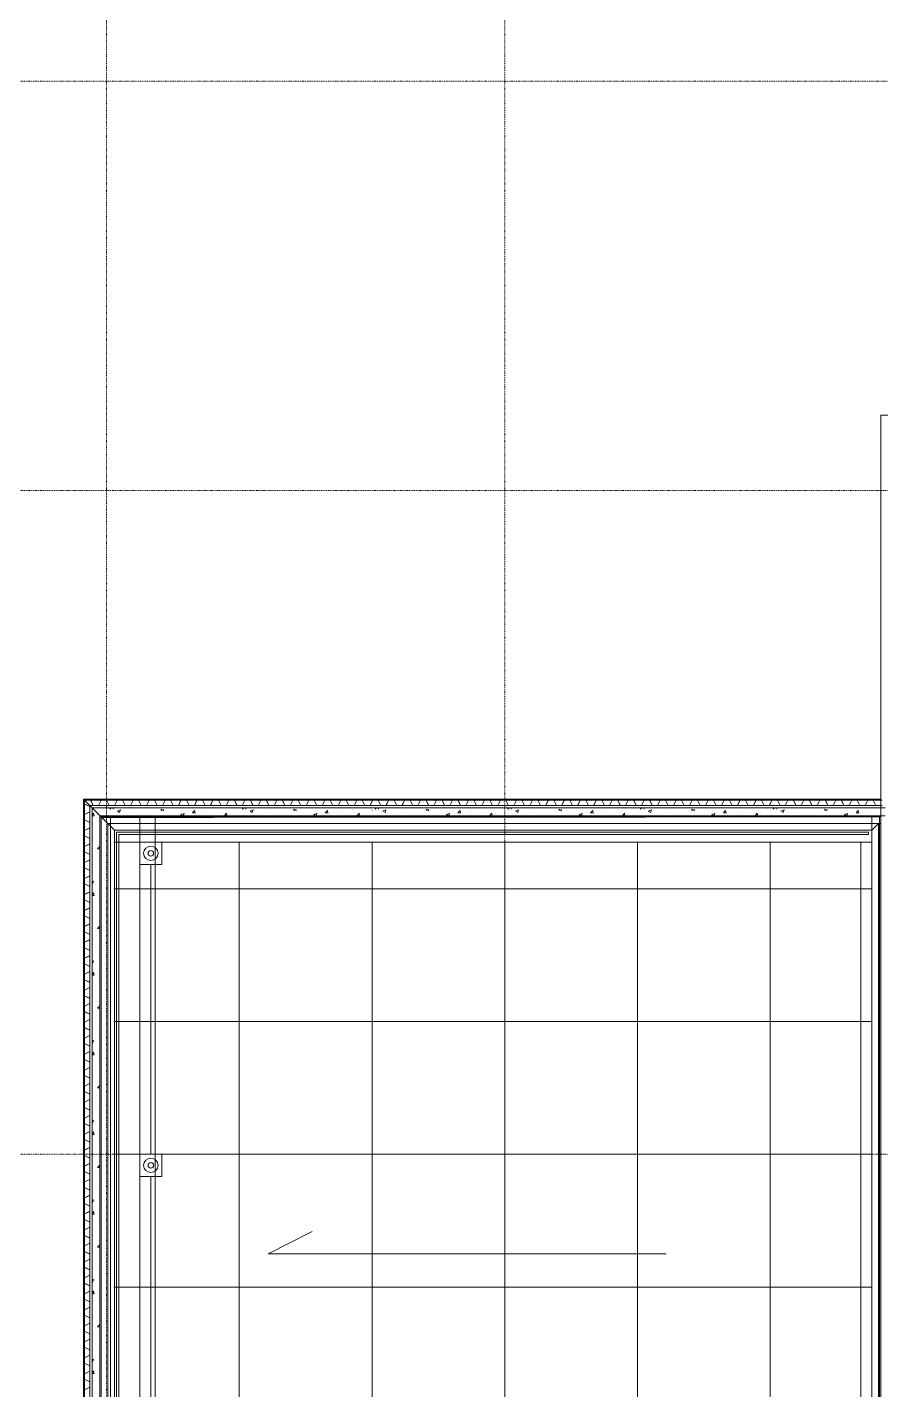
# Model space of a CAD drawing. Extents: x -32000 to 401936, y -48083 to 131250.
# Drawn here: x -1794 to 17500, y 69680 to 100465 of the extents above; entities that cross this region are included whole.
import ezdxf

# ---------------------------------------------------------------- set-up
doc = ezdxf.new("R2010")
doc.units = 0
doc.header["$LTSCALE"] = 10
for name, pattern in [('H12PL4$0$JJP_三點線', [0.9, 0.3, -0.15, 0, -0.15, 0, -0.15, 0, -0.15]), ('XFM7P40ICA$0$H12PL4$0$CENTERK1', [0.0983, 0.0833, -0.005, 0.005, -0.005]), ('XFM7P40ICA$0$H12PL4$0$JJP_三點線', [0.9, 0.3, -0.15, 0, -0.15, 0, -0.15, 0, -0.15]), ('XFM7P40ICA$0$H12PL4$0$JJP_虛線(退縮線、投影線、地下室範圍、非屬本工程、圖面分區)', [0.45, 0.3, -0.15])]:
    doc.linetypes.add(name, pattern=pattern)
for name, color, linetype in [('H12PL4$0$A-WALL-EX', 252, 'Continuous'), ('H12PL4$0$S-GRID', 252, 'Continuous'), ('H12PL4$0$S-SLAB-SHOW', 252, 'Continuous'), ('XFM7P40ICA$0$H12PL4$0$A-WALL-EX', 252, 'Continuous'), ('XFM7P40ICA$0$H12PL4$0$Hattch', 252, 'Continuous'), ('XFM7P40ICA$0$H12PL4$0$L40_19_DRAN', 252, 'Continuous'), ('XFM7P40ICA$0$H12PL4$0$L40_19_HYOKI', 252, 'Continuous'), ('XFM7P40ICA$0$H12PL4$0$L40_19_MEJI', 252, 'Continuous'), ('XFM7P40ICA$0$H12PL4$0$L40_19_SIAGE1', 252, 'Continuous'), ('XFM7P40ICA$0$H12PL4$0$L40_19_SUGATA2', 252, 'Continuous'), ('XFM7P40ICA$0$H12PL4$0$L40_19_SUGATA3', 252, 'Continuous'), ('XFM7P40ICA$0$H12PL4$0$S-GRID', 252, 'Continuous')]:
    doc.layers.add(name, color=color, linetype=linetype)

# ---------------------------------------------------------------- blocks, each defined once
blk = doc.blocks.new('XFM7P40ICA$0$H12PL4')
at = {"layer": 'XFM7P40ICA$0$H12PL4$0$A-WALL-EX', "lineweight": 0}
for p, q in [((17500, 82830), (17535, 82830)), ((90, -2300), (90, 82649.8)), ((750, -2300), (750, 82649.8)), ((1100, -2300), (1100, 82649.8)), ((17300, -2300), (17300, 82649.8)), ((17500, 82650), (17535, 82650))]:
    blk.add_line(p, q, dxfattribs=at)
at = {"layer": 'XFM7P40ICA$0$H12PL4$0$A-WALL-EX', "lineweight": 0, "flags": 128}
for points in [[(17500, 91700), (17535, 91700)], [(17500, 91700), (17500, 83000)], [(-500, 83000), (-380, 83000)], [(-500, 83000), (-500, -2650)], [(17500, 83000), (-380, 83000)], [(-380, 82880), (17500, 82880)], [(-380, -2530), (-380, 82880)], [(-330, 82830), (-150, 82830)], [(-330, 82830), (-330, -2480)], [(17600, 82830), (-150, 82830)], [(17500, 83000), (17500, 82830)], [(17500, 83000), (17500, 82880)], [(-150, 82650), (17600, 82650)], [(-150, -2300), (-150, 82650)], [(-150, 82649.8), (-150, -2300)], [(90, 82649.8), (-150, 82649.8)], [(750, 82649.8), (90, 82649.8)], [(1100, 82649.8), (750, 82649.8)], [(17300, 82649.8), (1100, 82649.8)], [(17470, 82649.8), (17300, 82649.8)], [(17470, -2300), (17470, 82649.8)], [(17500, 82650), (17500, -2300)]]:
    blk.add_lwpolyline(points, dxfattribs=at)
at = {"layer": 'XFM7P40ICA$0$H12PL4$0$A-WALL-EX', "linetype": 'XFM7P40ICA$0$H12PL4$0$JJP_虛線(退縮線、投影線、地下室範圍、非屬本工程、圖面分區)', "lineweight": 0, "flags": 128}
for points in [[(-525, 83011), (-125, 83011.4)], [(-525, 83011), (-525, -2675)], [(17500, 83025), (-125, 83011.4)], [(17500, 83025), (17500, 82625)], [(-125, 82611.4), (17500, 82625)], [(-125, -2275), (-125, 82611.4)]]:
    blk.add_lwpolyline(points, dxfattribs=at)
at = {"layer": 'XFM7P40ICA$0$H12PL4$0$Hattch', "lineweight": 0}
for p, q in [((-429.9, 82880), (-500, 82915.1)), ((-498.3, 83000), (-498.3, 82998.3)), ((-498.3, 82998.3), (-498.3, 82916.1)), ((-426.1, 82880), (-498.3, 82916.1)), ((-381.7, 82855.9), (-429.9, 82880)), ((-380, 82856.9), (-426.1, 82880)), ((-381.7, 82855.9), (-381.7, 82738)), ((-362.1, 82998.3), (-380, 82998.3)), ((-301.9, 82880), (-361, 82998.3)), ((-300.8, 82881.7), (-360, 83000)), ((-181.9, 82880), (-301.9, 82880)), ((-182.9, 82881.7), (-300.8, 82881.7)), ((-182.9, 82881.7), (-123.8, 83000)), ((-181.9, 82880), (-122.7, 82998.3)), ((-123.8, 83000), (0, 83000)), ((-1, 82998.3), (-122.7, 82998.3)), ((59.2, 82880), (0, 82998.3)), ((60.2, 82881.7), (1, 83000)), ((179.2, 82880), (59.2, 82880)), ((178.1, 82881.7), (60.2, 82881.7)), ((70.9, 82800), (99.7, 82830)), ((149, 82800), (145.5, 82830)), ((178.1, 82881.7), (237.3, 83000)), ((179.2, 82880), (238.3, 82998.3)), ((237.3, 83000), (361, 83000)), ((360, 82998.3), (238.3, 82998.3)), ((420.2, 82880), (361, 82998.3)), ((421.2, 82881.7), (362.1, 83000)), ((540.2, 82880), (420.2, 82880)), ((539.2, 82881.7), (421.2, 82881.7)), ((539.2, 82881.7), (598.3, 83000)), ((540.2, 82880), (599.4, 82998.3)), ((598.3, 83000), (722.1, 83000)), ((721, 82998.3), (599.4, 82998.3)), ((781.2, 82880), (722.1, 82998.3)), ((782.3, 82881.7), (723.1, 83000)), ((901.2, 82880), (781.2, 82880)), ((900.2, 82881.7), (782.3, 82881.7)), ((900.2, 82881.7), (959.4, 83000)), ((901.2, 82880), (960.4, 82998.3)), ((959.4, 83000), (1083.1, 83000)), ((1082.1, 82998.3), (960.4, 82998.3)), ((1077.4, 82818.7), (1077.5, 82818.7)), ((1142.3, 82880), (1083.1, 82998.3)), ((1143.3, 82881.7), (1084.2, 83000)), ((1262.3, 82880), (1142.3, 82880)), ((1261.2, 82881.7), (1143.3, 82881.7)), ((1261.2, 82881.7), (1320.4, 83000)), ((1262.3, 82880), (1321.4, 82998.3)), ((1320.4, 83000), (1444.2, 83000)), ((1443.1, 82998.3), (1321.4, 82998.3)), ((1503.3, 82880), (1444.2, 82998.3)), ((1504.4, 82881.7), (1445.2, 83000)), ((1623.3, 82880), (1503.3, 82880)), ((1622.3, 82881.7), (1504.4, 82881.7)), ((1622.3, 82881.7), (1681.4, 83000)), ((1623.3, 82880), (1682.5, 82998.3)), ((1636.7, 82824.2), (1636.8, 82824.2)), ((1681.4, 83000), (1805.2, 83000)), ((1804.2, 82998.3), (1682.5, 82998.3)), ((1864.4, 82880), (1805.2, 82998.3)), ((1865.4, 82881.7), (1806.2, 83000)), ((1984.4, 82880), (1864.4, 82880)), ((1983.3, 82881.7), (1865.4, 82881.7)), ((1983.3, 82881.7), (2042.5, 83000)), ((1984.4, 82880), (2043.5, 82998.3)), ((2042.5, 83000), (2166.2, 83000)), ((2165.2, 82998.3), (2043.5, 82998.3)), ((2225.4, 82880), (2166.2, 82998.3)), ((2226.4, 82881.7), (2167.3, 83000)), ((2345.4, 82880), (2225.4, 82880)), ((2344.4, 82881.7), (2226.4, 82881.7)), ((2344.4, 82881.7), (2403.5, 83000)), ((2345.4, 82880), (2404.5, 82998.3)), ((2403.5, 83000), (2527.3, 83000)), ((2526.2, 82998.3), (2404.5, 82998.3)), ((2405.7, 82825.7), (2405.7, 82825.7)), ((2586.4, 82880), (2527.3, 82998.3)), ((2587.5, 82881.7), (2528.3, 83000)), ((2706.4, 82880), (2586.4, 82880)), ((2705.4, 82881.7), (2587.5, 82881.7)), ((2705.4, 82881.7), (2764.5, 83000)), ((2706.4, 82880), (2765.6, 82998.3)), ((2764.5, 83000), (2888.3, 83000)), ((2887.3, 82998.3), (2765.6, 82998.3)), ((2947.5, 82880), (2888.3, 82998.3)), ((2948.5, 82881.7), (2889.3, 83000)), ((3067.5, 82880), (2947.5, 82880)), ((3066.4, 82881.7), (2948.5, 82881.7)), ((3066.4, 82881.7), (3125.6, 83000)), ((3067.5, 82880), (3126.6, 82998.3)), ((3070.9, 82800), (3099.7, 82830)), ((3125.6, 83000), (3249.3, 83000)), ((3248.3, 82998.3), (3126.6, 82998.3)), ((3149, 82800), (3145.5, 82830)), ((3308.5, 82880), (3249.3, 82998.3)), ((3309.5, 82881.7), (3250.4, 83000)), ((3428.5, 82880), (3308.5, 82880)), ((3427.5, 82881.7), (3309.5, 82881.7)), ((3427.5, 82881.7), (3486.6, 83000)), ((3428.5, 82880), (3487.7, 82998.3)), ((3486.6, 83000), (3610.4, 83000)), ((3609.3, 82998.3), (3487.7, 82998.3)), ((3669.5, 82880), (3610.4, 82998.3)), ((3670.6, 82881.7), (3611.4, 83000)), ((3789.5, 82880), (3669.5, 82880)), ((3788.5, 82881.7), (3670.6, 82881.7)), ((3788.5, 82881.7), (3847.7, 83000)), ((3789.5, 82880), (3848.7, 82998.3)), ((3847.7, 83000), (3971.4, 83000)), ((3970.4, 82998.3), (3848.7, 82998.3)), ((4030.6, 82880), (3971.4, 82998.3)), ((4031.6, 82881.7), (3972.5, 83000)), ((4150.6, 82880), (4030.6, 82880)), ((4149.5, 82881.7), (4031.6, 82881.7)), ((4077.4, 82818.7), (4077.5, 82818.7)), ((4149.5, 82881.7), (4208.7, 83000)), ((4150.6, 82880), (4209.7, 82998.3)), ((4208.7, 83000), (4332.5, 83000)), ((4331.4, 82998.3), (4209.7, 82998.3)), ((4391.6, 82880), (4332.5, 82998.3)), ((4392.7, 82881.7), (4333.5, 83000)), ((4511.6, 82880), (4391.6, 82880)), ((4510.6, 82881.7), (4392.7, 82881.7)), ((4510.6, 82881.7), (4569.7, 83000)), ((4511.6, 82880), (4570.8, 82998.3)), ((4569.7, 83000), (4693.5, 83000)), ((4692.5, 82998.3), (4570.8, 82998.3)), ((4636.7, 82824.2), (4636.8, 82824.2)), ((4752.7, 82880), (4693.5, 82998.3)), ((4753.7, 82881.7), (4694.5, 83000)), ((4872.7, 82880), (4752.7, 82880)), ((4871.6, 82881.7), (4753.7, 82881.7)), ((4871.6, 82881.7), (4930.8, 83000)), ((4872.7, 82880), (4931.8, 82998.3)), ((4930.8, 83000), (5054.5, 83000)), ((5053.5, 82998.3), (4931.8, 82998.3)), ((5113.7, 82880), (5054.5, 82998.3)), ((5114.7, 82881.7), (5055.6, 83000)), ((5233.7, 82880), (5113.7, 82880)), ((5232.7, 82881.7), (5114.7, 82881.7)), ((5232.7, 82881.7), (5291.8, 83000)), ((5233.7, 82880), (5292.9, 82998.3)), ((5291.8, 83000), (5415.6, 83000)), ((5414.5, 82998.3), (5292.9, 82998.3)), ((5405.7, 82825.7), (5405.7, 82825.7)), ((5474.7, 82880), (5415.6, 82998.3)), ((5475.8, 82881.7), (5416.6, 83000)), ((5594.7, 82880), (5474.7, 82880)), ((5593.7, 82881.7), (5475.8, 82881.7)), ((5593.7, 82881.7), (5652.9, 83000)), ((5594.7, 82880), (5653.9, 82998.3)), ((5652.9, 83000), (5776.6, 83000)), ((5775.6, 82998.3), (5653.9, 82998.3)), ((5835.8, 82880), (5776.6, 82998.3)), ((5836.8, 82881.7), (5777.7, 83000)), ((5955.8, 82880), (5835.8, 82880)), ((5954.7, 82881.7), (5836.8, 82881.7)), ((5954.7, 82881.7), (6013.9, 83000)), ((5955.8, 82880), (6014.9, 82998.3)), ((6013.9, 83000), (6137.7, 83000)), ((6136.6, 82998.3), (6014.9, 82998.3)), ((6070.9, 82800), (6099.7, 82830)), ((6196.8, 82880), (6137.7, 82998.3)), ((6197.8, 82881.7), (6138.7, 83000)), ((6149, 82800), (6145.5, 82830)), ((6316.8, 82880), (6196.8, 82880)), ((6315.8, 82881.7), (6197.8, 82881.7)), ((6315.8, 82881.7), (6374.9, 83000)), ((6316.8, 82880), (6376, 82998.3)), ((6374.9, 83000), (6498.7, 83000)), ((6497.7, 82998.3), (6376, 82998.3)), ((6557.8, 82880), (6498.7, 82998.3)), ((6558.9, 82881.7), (6499.7, 83000)), ((6677.8, 82880), (6557.8, 82880)), ((6676.8, 82881.7), (6558.9, 82881.7)), ((6676.8, 82881.7), (6736, 83000)), ((6677.8, 82880), (6737, 82998.3)), ((6736, 83000), (6859.7, 83000)), ((6858.7, 82998.3), (6737, 82998.3)), ((6918.9, 82880), (6859.7, 82998.3)), ((6919.9, 82881.7), (6860.8, 83000)), ((7038.9, 82880), (6918.9, 82880)), ((7037.8, 82881.7), (6919.9, 82881.7)), ((7037.8, 82881.7), (7097, 83000)), ((7038.9, 82880), (7098, 82998.3)), ((7077.4, 82818.7), (7077.5, 82818.7)), ((7097, 83000), (7220.8, 83000)), ((7219.7, 82998.3), (7098, 82998.3)), ((7279.9, 82880), (7220.8, 82998.3)), ((7281, 82881.7), (7221.8, 83000)), ((7399.9, 82880), (7279.9, 82880)), ((7398.9, 82881.7), (7281, 82881.7)), ((7398.9, 82881.7), (7458, 83000)), ((7399.9, 82880), (7459.1, 82998.3)), ((7458, 83000), (7581.8, 83000)), ((7580.8, 82998.3), (7459.1, 82998.3)), ((7641, 82880), (7581.8, 82998.3)), ((7642, 82881.7), (7582.8, 83000)), ((7636.7, 82824.2), (7636.8, 82824.2)), ((7761, 82880), (7641, 82880)), ((7759.9, 82881.7), (7642, 82881.7)), ((7759.9, 82881.7), (7819.1, 83000)), ((7761, 82880), (7820.1, 82998.3)), ((7819.1, 83000), (7942.8, 83000)), ((7941.8, 82998.3), (7820.1, 82998.3)), ((8002, 82880), (7942.8, 82998.3)), ((8003, 82881.7), (7943.9, 83000)), ((8122, 82880), (8002, 82880)), ((8121, 82881.7), (8003, 82881.7)), ((8121, 82881.7), (8180.1, 83000)), ((8122, 82880), (8181.2, 82998.3)), ((8180.1, 83000), (8303.9, 83000)), ((8302.8, 82998.3), (8181.2, 82998.3)), ((8363, 82880), (8303.9, 82998.3)), ((8364.1, 82881.7), (8304.9, 83000)), ((8483, 82880), (8363, 82880)), ((8482, 82881.7), (8364.1, 82881.7)), ((8405.7, 82825.7), (8405.7, 82825.7)), ((8482, 82881.7), (8541.2, 83000)), ((8483, 82880), (8542.2, 82998.3)), ((8541.2, 83000), (8664.9, 83000)), ((8663.9, 82998.3), (8542.2, 82998.3)), ((8724.1, 82880), (8664.9, 82998.3)), ((8725.1, 82881.7), (8666, 83000)), ((8844.1, 82880), (8724.1, 82880)), ((8843, 82881.7), (8725.1, 82881.7)), ((8843, 82881.7), (8902.2, 83000)), ((8844.1, 82880), (8903.2, 82998.3)), ((8902.2, 83000), (9026, 83000)), ((9024.9, 82998.3), (8903.2, 82998.3)), ((9085.1, 82880), (9026, 82998.3)), ((9086.2, 82881.7), (9027, 83000)), ((9070.9, 82800), (9099.7, 82830)), ((9205.1, 82880), (9085.1, 82880)), ((9204.1, 82881.7), (9086.2, 82881.7)), ((9149, 82800), (9145.5, 82830)), ((9204.1, 82881.7), (9263.2, 83000)), ((9205.1, 82880), (9264.3, 82998.3)), ((9263.2, 83000), (9387, 83000)), ((9386, 82998.3), (9264.3, 82998.3)), ((9446.2, 82880), (9387, 82998.3)), ((9447.2, 82881.7), (9388, 83000)), ((9566.2, 82880), (9446.2, 82880)), ((9565.1, 82881.7), (9447.2, 82881.7)), ((9565.1, 82881.7), (9624.3, 83000)), ((9566.2, 82880), (9625.3, 82998.3)), ((9624.3, 83000), (9748, 83000)), ((9747, 82998.3), (9625.3, 82998.3)), ((9807.2, 82880), (9748, 82998.3)), ((9808.2, 82881.7), (9749.1, 83000)), ((9927.2, 82880), (9807.2, 82880)), ((9926.2, 82881.7), (9808.2, 82881.7)), ((9926.2, 82881.7), (9985.3, 83000)), ((9927.2, 82880), (9986.4, 82998.3)), ((9985.3, 83000), (10109.1, 83000)), ((10108, 82998.3), (9986.4, 82998.3)), ((10077.4, 82818.7), (10077.5, 82818.7)), ((10168.2, 82880), (10109.1, 82998.3)), ((10169.3, 82881.7), (10110.1, 83000)), ((10288.2, 82880), (10168.2, 82880)), ((10287.2, 82881.7), (10169.3, 82881.7)), ((10287.2, 82881.7), (10346.4, 83000)), ((10288.2, 82880), (10347.4, 82998.3)), ((10346.4, 83000), (10470.1, 83000)), ((10469.1, 82998.3), (10347.4, 82998.3)), ((10529.3, 82880), (10470.1, 82998.3)), ((10530.3, 82881.7), (10471.1, 83000)), ((10649.3, 82880), (10529.3, 82880)), ((10648.2, 82881.7), (10530.3, 82881.7)), ((10636.7, 82824.2), (10636.8, 82824.2)), ((10648.2, 82881.7), (10707.4, 83000)), ((10649.3, 82880), (10708.4, 82998.3)), ((10707.4, 83000), (10831.1, 83000)), ((10830.1, 82998.3), (10708.4, 82998.3)), ((10890.3, 82880), (10831.1, 82998.3)), ((10891.3, 82881.7), (10832.2, 83000)), ((11010.3, 82880), (10890.3, 82880)), ((11009.3, 82881.7), (10891.3, 82881.7)), ((11009.3, 82881.7), (11068.4, 83000)), ((11010.3, 82880), (11069.5, 82998.3)), ((11068.4, 83000), (11192.2, 83000)), ((11191.1, 82998.3), (11069.5, 82998.3)), ((11251.3, 82880), (11192.2, 82998.3)), ((11252.4, 82881.7), (11193.2, 83000)), ((11371.3, 82880), (11251.3, 82880)), ((11370.3, 82881.7), (11252.4, 82881.7)), ((11370.3, 82881.7), (11429.5, 83000)), ((11371.3, 82880), (11430.5, 82998.3)), ((11405.7, 82825.7), (11405.7, 82825.7)), ((11429.5, 83000), (11553.2, 83000)), ((11552.2, 82998.3), (11430.5, 82998.3)), ((11612.4, 82880), (11553.2, 82998.3)), ((11613.4, 82881.7), (11554.3, 83000)), ((11732.4, 82880), (11612.4, 82880)), ((11731.3, 82881.7), (11613.4, 82881.7)), ((11731.3, 82881.7), (11790.5, 83000)), ((11732.4, 82880), (11791.5, 82998.3)), ((11790.5, 83000), (11914.3, 83000)), ((11913.2, 82998.3), (11791.5, 82998.3)), ((11973.4, 82880), (11914.3, 82998.3)), ((11974.5, 82881.7), (11915.3, 83000)), ((12093.4, 82880), (11973.4, 82880)), ((12092.4, 82881.7), (11974.5, 82881.7)), ((12070.9, 82800), (12099.7, 82830)), ((12092.4, 82881.7), (12151.5, 83000)), ((12093.4, 82880), (12152.6, 82998.3)), ((12149, 82800), (12145.5, 82830)), ((12151.5, 83000), (12275.3, 83000)), ((12274.3, 82998.3), (12152.6, 82998.3)), ((12334.5, 82880), (12275.3, 82998.3)), ((12335.5, 82881.7), (12276.3, 83000)), ((12454.5, 82880), (12334.5, 82880)), ((12453.4, 82881.7), (12335.5, 82881.7)), ((12453.4, 82881.7), (12512.6, 83000)), ((12454.5, 82880), (12513.6, 82998.3)), ((12512.6, 83000), (12636.3, 83000)), ((12635.3, 82998.3), (12513.6, 82998.3)), ((12695.5, 82880), (12636.3, 82998.3)), ((12696.5, 82881.7), (12637.4, 83000)), ((12815.5, 82880), (12695.5, 82880)), ((12814.5, 82881.7), (12696.5, 82881.7)), ((12814.5, 82881.7), (12873.6, 83000)), ((12815.5, 82880), (12874.7, 82998.3)), ((12873.6, 83000), (12997.4, 83000)), ((12996.3, 82998.3), (12874.7, 82998.3)), ((13056.5, 82880), (12997.4, 82998.3)), ((13057.6, 82881.7), (12998.4, 83000)), ((13176.5, 82880), (13056.5, 82880)), ((13175.5, 82881.7), (13057.6, 82881.7)), ((13077.4, 82818.7), (13077.5, 82818.7)), ((13175.5, 82881.7), (13234.7, 83000)), ((13176.5, 82880), (13235.7, 82998.3)), ((13234.7, 83000), (13358.4, 83000)), ((13357.4, 82998.3), (13235.7, 82998.3)), ((13417.6, 82880), (13358.4, 82998.3)), ((13418.6, 82881.7), (13359.5, 83000)), ((13537.6, 82880), (13417.6, 82880)), ((13536.5, 82881.7), (13418.6, 82881.7)), ((13536.5, 82881.7), (13595.7, 83000)), ((13537.6, 82880), (13596.7, 82998.3)), ((13595.7, 83000), (13719.5, 83000)), ((13718.4, 82998.3), (13596.7, 82998.3)), ((13636.7, 82824.2), (13636.8, 82824.2)), ((13778.6, 82880), (13719.5, 82998.3)), ((13779.7, 82881.7), (13720.5, 83000)), ((13898.6, 82880), (13778.6, 82880)), ((13897.6, 82881.7), (13779.7, 82881.7)), ((13897.6, 82881.7), (13956.7, 83000)), ((13898.6, 82880), (13957.8, 82998.3)), ((13956.7, 83000), (14080.5, 83000)), ((14079.5, 82998.3), (13957.8, 82998.3)), ((14139.7, 82880), (14080.5, 82998.3)), ((14140.7, 82881.7), (14081.5, 83000)), ((14259.7, 82880), (14139.7, 82880)), ((14258.6, 82881.7), (14140.7, 82881.7)), ((14258.6, 82881.7), (14317.8, 83000)), ((14259.7, 82880), (14318.8, 82998.3)), ((14317.8, 83000), (14441.5, 83000)), ((14440.5, 82998.3), (14318.8, 82998.3)), ((14405.7, 82825.7), (14405.7, 82825.7)), ((14500.7, 82880), (14441.5, 82998.3)), ((14501.7, 82881.7), (14442.6, 83000)), ((14620.7, 82880), (14500.7, 82880)), ((14619.7, 82881.7), (14501.7, 82881.7)), ((14619.7, 82881.7), (14678.8, 83000)), ((14620.7, 82880), (14679.9, 82998.3)), ((14678.8, 83000), (14802.6, 83000)), ((14801.5, 82998.3), (14679.9, 82998.3)), ((14861.7, 82880), (14802.6, 82998.3)), ((14862.8, 82881.7), (14803.6, 83000)), ((14981.7, 82880), (14861.7, 82880)), ((14980.7, 82881.7), (14862.8, 82881.7)), ((14980.7, 82881.7), (15039.9, 83000)), ((14981.7, 82880), (15040.9, 82998.3)), ((15039.9, 83000), (15163.6, 83000)), ((15162.6, 82998.3), (15040.9, 82998.3)), ((15070.9, 82800), (15099.7, 82830)), ((15149, 82800), (15145.5, 82830)), ((15222.8, 82880), (15163.6, 82998.3)), ((15223.8, 82881.7), (15164.6, 83000)), ((15342.8, 82880), (15222.8, 82880)), ((15341.7, 82881.7), (15223.8, 82881.7)), ((15341.7, 82881.7), (15400.9, 83000)), ((15342.8, 82880), (15401.9, 82998.3)), ((15400.9, 83000), (15524.6, 83000)), ((15523.6, 82998.3), (15401.9, 82998.3)), ((15583.8, 82880), (15524.6, 82998.3)), ((15584.8, 82881.7), (15525.7, 83000)), ((15703.8, 82880), (15583.8, 82880)), ((15702.8, 82881.7), (15584.8, 82881.7)), ((15702.8, 82881.7), (15761.9, 83000)), ((15703.8, 82880), (15763, 82998.3)), ((15761.9, 83000), (15885.7, 83000)), ((15884.6, 82998.3), (15763, 82998.3)), ((15944.8, 82880), (15885.7, 82998.3)), ((15945.9, 82881.7), (15886.7, 83000)), ((16064.8, 82880), (15944.8, 82880)), ((16063.8, 82881.7), (15945.9, 82881.7)), ((16063.8, 82881.7), (16123, 83000)), ((16064.8, 82880), (16124, 82998.3)), ((16077.4, 82818.7), (16077.5, 82818.7)), ((16123, 83000), (16246.7, 83000)), ((16245.7, 82998.3), (16124, 82998.3)), ((16305.9, 82880), (16246.7, 82998.3)), ((16306.9, 82881.7), (16247.8, 83000)), ((16425.9, 82880), (16305.9, 82880)), ((16424.8, 82881.7), (16306.9, 82881.7)), ((16424.8, 82881.7), (16484, 83000)), ((16425.9, 82880), (16485, 82998.3)), ((16484, 83000), (16607.8, 83000)), ((16606.7, 82998.3), (16485, 82998.3)), ((16666.9, 82880), (16607.8, 82998.3)), ((16668, 82881.7), (16608.8, 83000)), ((16636.7, 82824.2), (16636.8, 82824.2)), ((16786.9, 82880), (16666.9, 82880)), ((16785.9, 82881.7), (16668, 82881.7)), ((16785.9, 82881.7), (16845, 83000)), ((16786.9, 82880), (16846.1, 82998.3)), ((16845, 83000), (16968.8, 83000)), ((16967.8, 82998.3), (16846.1, 82998.3)), ((17028, 82880), (16968.8, 82998.3)), ((17029, 82881.7), (16969.8, 83000)), ((17148, 82880), (17028, 82880)), ((17146.9, 82881.7), (17029, 82881.7)), ((17146.9, 82881.7), (17206.1, 83000)), ((17148, 82880), (17207.1, 82998.3)), ((17206.1, 83000), (17329.8, 83000)), ((17328.8, 82998.3), (17207.1, 82998.3)), ((17389, 82880), (17329.8, 82998.3)), ((17390, 82881.7), (17330.9, 83000)), ((17500, 82881.7), (17390, 82881.7)), ((17405.7, 82825.7), (17405.7, 82825.7)), ((-381.7, 82738), (-500, 82678.8)), ((-500, 82554), (-500, 82677.8)), ((-381.7, 82494.9), (-500, 82554)), ((-380, 82736.9), (-498.3, 82677.8)), ((-498.3, 82676.7), (-498.3, 82555.1)), ((-380, 82495.9), (-498.3, 82555.1)), ((-330, 82663.2), (-292.6, 82707.7)), ((-330, 82649.3), (-281, 82645)), ((-281.9, 82650), (-292.5, 82707.6)), ((-281, 82644.9), (-281.9, 82650)), ((-216.7, 82690.3), (-216.7, 82690.3)), ((-170.1, 82585.3), (-170, 82585.3)), ((-60.5, 82803.2), (-60.4, 82803.2)), ((-0.8, 82774), (0, 82774.9)), ((-0.8, 82774), (0, 82773.9)), ((243.9, 82754.7), (313.9, 82781.6)), ((243.9, 82754.7), (293.6, 82721.2)), ((293.7, 82721.1), (314, 82781.5)), ((648, 82780.6), (648, 82780.6)), ((1181.8, 82758), (1181.8, 82758)), ((1224.7, 82775.8), (1245, 82800)), ((1224.7, 82775.8), (1284.4, 82770.6)), ((1284.5, 82770.5), (1279.1, 82800)), ((1281.7, 82735.1), (1281.7, 82735.1)), ((1671.3, 82672.6), (1671.3, 82672.6)), ((1681, 82674.7), (1751.1, 82701.5)), ((1681, 82674.7), (1717.6, 82650)), ((1697.5, 82688.6), (1697.6, 82688.6)), ((1715.6, 82735.4), (1715.7, 82735.4)), ((1733.9, 82650), (1751.1, 82701.4)), ((1941.9, 82713), (1990.1, 82770.5)), ((1941.9, 82713), (2001.7, 82707.8)), ((2001.8, 82707.7), (1990.2, 82770.4)), ((2211, 82759), (2211, 82759)), ((2249.4, 82712.9), (2249.5, 82712.9)), ((2302.8, 82755.7), (2302.9, 82755.7)), ((2553.1, 82788.7), (2553.2, 82788.7)), ((2659.2, 82650.3), (2707.4, 82707.7)), ((2659.2, 82650.3), (2662.4, 82650)), ((2718.1, 82650), (2707.5, 82707.6)), ((2783.3, 82690.3), (2783.3, 82690.3)), ((2939.5, 82803.2), (2939.6, 82803.2)), ((2999.2, 82774), (3000, 82774.9)), ((2999.2, 82774), (3000, 82773.9)), ((3243.9, 82754.7), (3313.9, 82781.6)), ((3243.9, 82754.7), (3293.6, 82721.2)), ((3293.7, 82721.1), (3314, 82781.5)), ((3648, 82780.6), (3648, 82780.6)), ((4181.8, 82758), (4181.8, 82758)), ((4224.7, 82775.8), (4245, 82800)), ((4224.7, 82775.8), (4284.4, 82770.6)), ((4284.5, 82770.5), (4279.1, 82800)), ((4281.7, 82735.1), (4281.7, 82735.1)), ((4671.3, 82672.6), (4671.3, 82672.6)), ((4681, 82674.7), (4751.1, 82701.5)), ((4681, 82674.7), (4717.6, 82650)), ((4697.5, 82688.6), (4697.6, 82688.6)), ((4715.6, 82735.4), (4715.7, 82735.4)), ((4733.9, 82650), (4751.1, 82701.4)), ((4941.9, 82713), (4990.1, 82770.5)), ((4941.9, 82713), (5001.7, 82707.8)), ((5001.8, 82707.7), (4990.2, 82770.4)), ((5211, 82759), (5211, 82759)), ((5249.4, 82712.9), (5249.5, 82712.9)), ((5302.8, 82755.7), (5302.9, 82755.7)), ((5553.1, 82788.7), (5553.2, 82788.7)), ((5659.2, 82650.3), (5707.4, 82707.7)), ((5659.2, 82650.3), (5662.4, 82650)), ((5718.1, 82650), (5707.5, 82707.6)), ((5783.3, 82690.3), (5783.3, 82690.3)), ((5939.5, 82803.2), (5939.6, 82803.2)), ((5999.2, 82774), (6000, 82774.9)), ((5999.2, 82774), (6000, 82773.9)), ((6243.9, 82754.7), (6313.9, 82781.6)), ((6243.9, 82754.7), (6293.6, 82721.2)), ((6293.7, 82721.1), (6314, 82781.5)), ((6648, 82780.6), (6648, 82780.6)), ((7181.8, 82758), (7181.8, 82758)), ((7224.7, 82775.8), (7245, 82800)), ((7224.7, 82775.8), (7284.4, 82770.6)), ((7284.5, 82770.5), (7279.1, 82800)), ((7281.7, 82735.1), (7281.7, 82735.1)), ((7671.3, 82672.6), (7671.3, 82672.6)), ((7681, 82674.7), (7751.1, 82701.5)), ((7681, 82674.7), (7717.6, 82650)), ((7697.5, 82688.6), (7697.6, 82688.6)), ((7715.6, 82735.4), (7715.7, 82735.4)), ((7733.9, 82650), (7751.1, 82701.4)), ((7941.9, 82713), (7990.1, 82770.5)), ((7941.9, 82713), (8001.7, 82707.8)), ((8001.8, 82707.7), (7990.2, 82770.4)), ((8211, 82759), (8211, 82759)), ((8249.4, 82712.9), (8249.5, 82712.9)), ((8302.8, 82755.7), (8302.9, 82755.7)), ((8553.1, 82788.7), (8553.2, 82788.7)), ((8659.2, 82650.3), (8707.4, 82707.7)), ((8659.2, 82650.3), (8662.4, 82650)), ((8718.1, 82650), (8707.5, 82707.6)), ((8783.3, 82690.3), (8783.3, 82690.3)), ((8939.5, 82803.2), (8939.6, 82803.2)), ((8999.2, 82774), (9000, 82774.9)), ((8999.2, 82774), (9000, 82773.9)), ((9243.9, 82754.7), (9313.9, 82781.6)), ((9243.9, 82754.7), (9293.6, 82721.2)), ((9293.7, 82721.1), (9314, 82781.5)), ((9648, 82780.6), (9648, 82780.6)), ((10181.8, 82758), (10181.8, 82758)), ((10224.7, 82775.8), (10245, 82800)), ((10224.7, 82775.8), (10284.4, 82770.6)), ((10284.5, 82770.5), (10279.1, 82800)), ((10281.7, 82735.1), (10281.7, 82735.1)), ((10671.3, 82672.6), (10671.3, 82672.6)), ((10681, 82674.7), (10751.1, 82701.5)), ((10681, 82674.7), (10717.6, 82650)), ((10697.5, 82688.6), (10697.6, 82688.6)), ((10715.6, 82735.4), (10715.7, 82735.4)), ((10733.9, 82650), (10751.1, 82701.4)), ((10941.9, 82713), (10990.1, 82770.5)), ((10941.9, 82713), (11001.7, 82707.8)), ((11001.8, 82707.7), (10990.2, 82770.4)), ((11211, 82759), (11211, 82759)), ((11249.4, 82712.9), (11249.5, 82712.9)), ((11302.8, 82755.7), (11302.9, 82755.7)), ((11553.1, 82788.7), (11553.2, 82788.7)), ((11659.2, 82650.3), (11707.4, 82707.7)), ((11659.2, 82650.3), (11662.4, 82650)), ((11718.1, 82650), (11707.5, 82707.6)), ((11783.3, 82690.3), (11783.3, 82690.3)), ((11939.5, 82803.2), (11939.6, 82803.2)), ((11999.2, 82774), (12000, 82774.9)), ((11999.2, 82774), (12000, 82773.9)), ((12243.9, 82754.7), (12313.9, 82781.6)), ((12243.9, 82754.7), (12293.6, 82721.2)), ((12293.7, 82721.1), (12314, 82781.5)), ((12648, 82780.6), (12648, 82780.6)), ((13181.8, 82758), (13181.8, 82758)), ((13224.7, 82775.8), (13245, 82800)), ((13224.7, 82775.8), (13284.4, 82770.6)), ((13284.5, 82770.5), (13279.1, 82800)), ((13281.7, 82735.1), (13281.7, 82735.1)), ((13671.3, 82672.6), (13671.3, 82672.6)), ((13681, 82674.7), (13751.1, 82701.5)), ((13681, 82674.7), (13717.6, 82650)), ((13697.5, 82688.6), (13697.6, 82688.6)), ((13715.6, 82735.4), (13715.7, 82735.4)), ((13733.9, 82650), (13751.1, 82701.4)), ((13941.9, 82713), (13990.1, 82770.5)), ((13941.9, 82713), (14001.7, 82707.8)), ((14001.8, 82707.7), (13990.2, 82770.4)), ((14211, 82759), (14211, 82759)), ((14249.4, 82712.9), (14249.5, 82712.9)), ((14302.8, 82755.7), (14302.9, 82755.7)), ((14553.1, 82788.7), (14553.2, 82788.7)), ((14659.2, 82650.3), (14707.4, 82707.7)), ((14659.2, 82650.3), (14662.4, 82650)), ((14718.1, 82650), (14707.5, 82707.6)), ((14783.3, 82690.3), (14783.3, 82690.3)), ((14939.5, 82803.2), (14939.6, 82803.2)), ((14999.2, 82774), (15000, 82774.9)), ((14999.2, 82774), (15000, 82773.9)), ((15243.9, 82754.7), (15313.9, 82781.6)), ((15243.9, 82754.7), (15293.6, 82721.2)), ((15293.7, 82721.1), (15314, 82781.5)), ((15648, 82780.6), (15648, 82780.6)), ((16181.8, 82758), (16181.8, 82758)), ((16224.7, 82775.8), (16245, 82800)), ((16224.7, 82775.8), (16284.4, 82770.6)), ((16284.5, 82770.5), (16279.1, 82800)), ((16281.7, 82735.1), (16281.7, 82735.1)), ((16671.3, 82672.6), (16671.3, 82672.6)), ((16681, 82674.7), (16751.1, 82701.5)), ((16681, 82674.7), (16717.6, 82650)), ((16697.5, 82688.6), (16697.6, 82688.6)), ((16715.6, 82735.4), (16715.7, 82735.4)), ((16733.9, 82650), (16751.1, 82701.4)), ((16941.9, 82713), (16990.1, 82770.5)), ((16941.9, 82713), (17001.7, 82707.8)), ((17001.8, 82707.7), (16990.2, 82770.4)), ((17211, 82759), (17211, 82759)), ((17249.4, 82712.9), (17249.5, 82712.9)), ((17302.8, 82755.7), (17302.9, 82755.7)), ((-381.7, 82376.9), (-500, 82317.8)), ((-500, 82193), (-500, 82316.7)), ((-380, 82375.9), (-498.3, 82316.7)), ((-498.3, 82315.7), (-498.3, 82194)), ((-381.7, 82494.9), (-381.7, 82376.9)), ((-380, 82495.9), (-380, 82375.9)), ((-296.1, 82490.2), (-296, 82490.2)), ((-381.7, 82133.8), (-500, 82193)), ((-381.7, 82015.9), (-500, 81956.7)), ((-500, 81831.9), (-500, 81955.7)), ((-380, 82134.9), (-498.3, 82194)), ((-380, 82014.9), (-498.3, 81955.7)), ((-498.3, 81954.7), (-498.3, 81833)), ((-381.7, 82133.8), (-381.7, 82015.9)), ((-380, 82134.9), (-380, 82014.9)), ((-308.2, 82157.3), (-308.2, 82157.3)), ((-211.3, 81988.7), (-211.3, 81988.7)), ((-202.1, 81898.1), (-153.9, 81955.5)), ((-202.1, 81898.1), (-150, 81893.5)), ((-200.6, 82045), (-200.6, 82045)), ((-150, 81934.9), (-153.8, 81955.4)), ((-381.7, 81772.8), (-500, 81831.9)), ((-381.7, 81654.9), (-500, 81595.7)), ((-500, 81470.9), (-500, 81594.7)), ((-380, 81773.8), (-498.3, 81833)), ((-380, 81653.8), (-498.3, 81594.7)), ((-498.3, 81593.6), (-498.3, 81471.9)), ((-381.7, 81772.8), (-381.7, 81654.9)), ((-380, 81773.8), (-380, 81653.8)), ((-320.4, 81824.4), (-320.4, 81824.4)), ((-225.8, 81738.4), (-225.7, 81738.4)), ((-381.7, 81411.7), (-500, 81470.9)), ((-381.7, 81293.8), (-500, 81234.7)), ((-380, 81412.8), (-498.3, 81471.9)), ((-380, 81292.8), (-498.3, 81233.6)), ((-381.7, 81411.7), (-381.7, 81293.8)), ((-380, 81412.8), (-380, 81292.8)), ((-238.5, 81377), (-238.5, 81377)), ((-173, 81319.1), (-173, 81319.1)), ((-500, 81109.9), (-500, 81233.6)), ((-381.7, 81050.7), (-500, 81109.9)), ((-498.3, 81232.6), (-498.3, 81110.9)), ((-380, 81051.7), (-498.3, 81110.9)), ((-381.7, 81050.7), (-381.7, 80932.8)), ((-380, 81051.7), (-380, 80931.7)), ((-330, 81159), (-298.4, 81171.1)), ((-330, 81118.3), (-318.7, 81110.7)), ((-318.7, 81110.6), (-298.4, 81171)), ((-271.3, 81137.5), (-271.3, 81137.5)), ((-381.7, 80932.8), (-500, 80873.6)), ((-500, 80748.8), (-500, 80872.6)), ((-381.7, 80689.7), (-500, 80748.8)), ((-380, 80931.7), (-498.3, 80872.6)), ((-498.3, 80871.5), (-498.3, 80749.9)), ((-380, 80690.7), (-498.3, 80749.9)), ((-381.7, 80689.7), (-381.7, 80571.7)), ((-380, 80690.7), (-380, 80570.7)), ((-330, 80863.2), (-292.6, 80907.7)), ((-330, 80849.3), (-281, 80845)), ((-296.1, 80690.2), (-296, 80690.2)), ((-281, 80844.9), (-292.5, 80907.6)), ((-216.7, 80890.3), (-216.7, 80890.3)), ((-170.1, 80785.3), (-170, 80785.3)), ((-381.7, 80571.7), (-500, 80512.6)), ((-500, 80387.8), (-500, 80511.5)), ((-381.7, 80328.6), (-500, 80387.8)), ((-380, 80570.7), (-498.3, 80511.5)), ((-498.3, 80510.5), (-498.3, 80388.8)), ((-380, 80329.7), (-498.3, 80388.8)), ((-308.2, 80357.3), (-308.2, 80357.3)), ((-381.7, 80210.7), (-500, 80151.5)), ((-500, 80026.7), (-500, 80150.5)), ((-380, 80209.7), (-498.3, 80150.5)), ((-498.3, 80149.5), (-498.3, 80027.8)), ((-381.7, 80328.6), (-381.7, 80210.7)), ((-380, 80329.7), (-380, 80209.7)), ((-211.3, 80188.7), (-211.3, 80188.7)), ((-202.1, 80098.1), (-153.9, 80155.5)), ((-202.1, 80098.1), (-150, 80093.5)), ((-200.6, 80245), (-200.6, 80245)), ((-150, 80134.9), (-153.8, 80155.4)), ((-381.7, 79967.6), (-500, 80026.7)), ((-381.7, 79849.7), (-500, 79790.5)), ((-500, 79665.7), (-500, 79789.5)), ((-380, 79968.6), (-498.3, 80027.8)), ((-380, 79848.6), (-498.3, 79789.5)), ((-498.3, 79788.4), (-498.3, 79666.7)), ((-381.7, 79967.6), (-381.7, 79849.7)), ((-380, 79968.6), (-380, 79848.6)), ((-320.4, 80024.4), (-320.4, 80024.4)), ((-225.8, 79938.4), (-225.7, 79938.4)), ((-381.7, 79606.5), (-500, 79665.7)), ((-381.7, 79488.6), (-500, 79429.5)), ((-500, 79304.7), (-500, 79428.4)), ((-380, 79607.6), (-498.3, 79666.7)), ((-380, 79487.6), (-498.3, 79428.4)), ((-498.3, 79427.4), (-498.3, 79305.7)), ((-381.7, 79606.5), (-381.7, 79488.6)), ((-380, 79607.6), (-380, 79487.6)), ((-238.5, 79577), (-238.5, 79577)), ((-173, 79519.1), (-173, 79519.1)), ((-381.7, 79245.5), (-500, 79304.7)), ((-381.7, 79127.6), (-500, 79068.4)), ((-380, 79246.5), (-498.3, 79305.7)), ((-380, 79126.5), (-498.3, 79067.4)), ((-381.7, 79245.5), (-381.7, 79127.6)), ((-380, 79246.5), (-380, 79126.5)), ((-330, 79359), (-298.4, 79371.1)), ((-330, 79318.3), (-318.7, 79310.7)), ((-318.7, 79310.6), (-298.4, 79371)), ((-271.3, 79337.5), (-271.3, 79337.5)), ((-500, 78943.6), (-500, 79067.4)), ((-381.7, 78884.5), (-500, 78943.6)), ((-498.3, 79066.3), (-498.3, 78944.7)), ((-380, 78885.5), (-498.3, 78944.7)), ((-381.7, 78884.5), (-381.7, 78766.5)), ((-380, 78885.5), (-380, 78765.5)), ((-330, 79063.2), (-292.6, 79107.7)), ((-330, 79049.3), (-281, 79045)), ((-296.1, 78890.2), (-296, 78890.2)), ((-281, 79044.9), (-292.5, 79107.6)), ((-216.7, 79090.3), (-216.7, 79090.3)), ((-170.1, 78985.3), (-170, 78985.3)), ((-381.7, 78766.5), (-500, 78707.4)), ((-500, 78582.6), (-500, 78706.3)), ((-381.7, 78523.4), (-500, 78582.6)), ((-380, 78765.5), (-498.3, 78706.3)), ((-498.3, 78705.3), (-498.3, 78583.6)), ((-380, 78524.5), (-498.3, 78583.6)), ((-381.7, 78523.4), (-381.7, 78405.5)), ((-380, 78524.5), (-380, 78404.5)), ((-308.2, 78557.3), (-308.2, 78557.3)), ((-381.7, 78405.5), (-500, 78346.3)), ((-500, 78221.6), (-500, 78345.3)), ((-381.7, 78162.4), (-500, 78221.6)), ((-380, 78404.5), (-498.3, 78345.3)), ((-498.3, 78344.3), (-498.3, 78222.6)), ((-380, 78163.4), (-498.3, 78222.6)), ((-320.4, 78224.4), (-320.4, 78224.4)), ((-211.3, 78388.7), (-211.3, 78388.7)), ((-202.1, 78298.1), (-153.9, 78355.5)), ((-202.1, 78298.1), (-150, 78293.5)), ((-200.6, 78445), (-200.6, 78445)), ((-150, 78334.9), (-153.8, 78355.4)), ((-381.7, 78044.5), (-500, 77985.3)), ((-500, 77860.5), (-500, 77984.3)), ((-380, 78043.4), (-498.3, 77984.3)), ((-498.3, 77983.2), (-498.3, 77861.6)), ((-381.7, 78162.4), (-381.7, 78044.5)), ((-380, 78163.4), (-380, 78043.4)), ((-225.8, 78138.4), (-225.7, 78138.4)), ((-381.7, 77801.4), (-500, 77860.5)), ((-381.7, 77683.4), (-500, 77624.3)), ((-500, 77499.5), (-500, 77623.2)), ((-380, 77802.4), (-498.3, 77861.6)), ((-380, 77682.4), (-498.3, 77623.2)), ((-498.3, 77622.2), (-498.3, 77500.5)), ((-381.7, 77801.4), (-381.7, 77683.4)), ((-380, 77802.4), (-380, 77682.4)), ((-238.5, 77777), (-238.5, 77777)), ((-173, 77719.1), (-173, 77719.1)), ((-381.7, 77440.3), (-500, 77499.5)), ((-381.7, 77322.4), (-500, 77263.2)), ((-380, 77441.4), (-498.3, 77500.5)), ((-380, 77321.4), (-498.3, 77262.2)), ((-381.7, 77440.3), (-381.7, 77322.4)), ((-380, 77441.4), (-380, 77321.4)), ((-330, 77559), (-298.4, 77571.1)), ((-330, 77518.3), (-318.7, 77510.7)), ((-330, 77263.2), (-292.6, 77307.7)), ((-318.7, 77510.6), (-298.4, 77571)), ((-281, 77244.9), (-292.5, 77307.6)), ((-271.3, 77537.5), (-271.3, 77537.5)), ((-216.7, 77290.3), (-216.7, 77290.3)), ((-500, 77138.4), (-500, 77262.2)), ((-381.7, 77079.3), (-500, 77138.4)), ((-498.3, 77261.2), (-498.3, 77139.5)), ((-380, 77080.3), (-498.3, 77139.5)), ((-381.7, 77079.3), (-381.7, 76961.4)), ((-380, 77080.3), (-380, 76960.3)), ((-330, 77249.3), (-281, 77245)), ((-296.1, 77090.2), (-296, 77090.2)), ((-170.1, 77185.3), (-170, 77185.3)), ((-381.7, 76961.4), (-500, 76902.2)), ((-500, 76777.4), (-500, 76901.2)), ((-381.7, 76718.2), (-500, 76777.4)), ((-380, 76960.3), (-498.3, 76901.2)), ((-498.3, 76900.1), (-498.3, 76778.4)), ((-380, 76719.3), (-498.3, 76778.4)), ((-381.7, 76718.2), (-381.7, 76600.3)), ((-380, 76719.3), (-380, 76599.3)), ((-308.2, 76757.3), (-308.2, 76757.3)), ((-381.7, 76600.3), (-500, 76541.2)), ((-500, 76416.4), (-500, 76540.1)), ((-381.7, 76357.2), (-500, 76416.4)), ((-380, 76599.3), (-498.3, 76540.1)), ((-498.3, 76539.1), (-498.3, 76417.4)), ((-380, 76358.2), (-498.3, 76417.4)), ((-381.7, 76357.2), (-381.7, 76239.3)), ((-380, 76358.2), (-380, 76238.2)), ((-320.4, 76424.4), (-320.4, 76424.4)), ((-211.3, 76588.7), (-211.3, 76588.7)), ((-202.1, 76498.1), (-153.9, 76555.5)), ((-202.1, 76498.1), (-150, 76493.5)), ((-200.6, 76645), (-200.6, 76645)), ((-150, 76534.9), (-153.8, 76555.4)), ((-381.7, 76239.3), (-500, 76180.1)), ((-500, 76055.3), (-500, 76179.1)), ((-381.7, 75996.2), (-500, 76055.3)), ((-380, 76238.2), (-498.3, 76179.1)), ((-498.3, 76178), (-498.3, 76056.4)), ((-380, 75997.2), (-498.3, 76056.4)), ((-225.8, 76338.4), (-225.7, 76338.4)), ((-381.7, 75878.2), (-500, 75819.1)), ((-500, 75694.3), (-500, 75818)), ((-380, 75877.2), (-498.3, 75818)), ((-498.3, 75817), (-498.3, 75695.3)), ((-381.7, 75996.2), (-381.7, 75878.2)), ((-380, 75997.2), (-380, 75877.2)), ((-330, 75759), (-298.4, 75771.1)), ((-318.7, 75710.6), (-298.4, 75771)), ((-271.3, 75737.5), (-271.3, 75737.5)), ((-238.5, 75977), (-238.5, 75977)), ((-173, 75919.1), (-173, 75919.1)), ((-381.7, 75635.1), (-500, 75694.3)), ((-381.7, 75517.2), (-500, 75458)), ((-500, 75333.2), (-500, 75457)), ((-380, 75636.2), (-498.3, 75695.3)), ((-380, 75516.2), (-498.3, 75457)), ((-498.3, 75456), (-498.3, 75334.3)), ((-381.7, 75635.1), (-381.7, 75517.2)), ((-380, 75636.2), (-380, 75516.2)), ((-330, 75718.3), (-318.7, 75710.7)), ((-330, 75463.2), (-292.6, 75507.7)), ((-330, 75449.3), (-281, 75445)), ((-281, 75444.9), (-292.5, 75507.6)), ((-216.7, 75490.3), (-216.7, 75490.3)), ((-381.7, 75274.1), (-500, 75333.2)), ((-381.7, 75156.2), (-500, 75097)), ((-380, 75275.1), (-498.3, 75334.3)), ((-380, 75155.1), (-498.3, 75096)), ((-381.7, 75274.1), (-381.7, 75156.2)), ((-380, 75275.1), (-380, 75155.1)), ((-296.1, 75290.2), (-296, 75290.2)), ((-170.1, 75385.3), (-170, 75385.3)), ((-500, 74972.2), (-500, 75096)), ((-381.7, 74913), (-500, 74972.2)), ((-498.3, 75094.9), (-498.3, 74973.2)), ((-380, 74914.1), (-498.3, 74973.2)), ((-381.7, 74913), (-381.7, 74795.1)), ((-380, 74914.1), (-380, 74794.1)), ((-308.2, 74957.3), (-308.2, 74957.3)), ((-200.6, 74845), (-200.6, 74845)), ((-381.7, 74795.1), (-500, 74736)), ((-500, 74611.2), (-500, 74734.9)), ((-381.7, 74552), (-500, 74611.2)), ((-380, 74794.1), (-498.3, 74734.9)), ((-498.3, 74733.9), (-498.3, 74612.2)), ((-380, 74553), (-498.3, 74612.2)), ((-381.7, 74552), (-381.7, 74434.1)), ((-380, 74553), (-380, 74433)), ((-320.4, 74624.4), (-320.4, 74624.4)), ((-225.8, 74538.4), (-225.7, 74538.4)), ((-211.3, 74788.7), (-211.3, 74788.7)), ((-202.1, 74698.1), (-153.9, 74755.5)), ((-202.1, 74698.1), (-150, 74693.5)), ((-150, 74734.9), (-153.8, 74755.4)), ((-381.7, 74434.1), (-500, 74374.9)), ((-500, 74250.1), (-500, 74373.9)), ((-381.7, 74191), (-500, 74250.1)), ((-380, 74433), (-498.3, 74373.9)), ((-498.3, 74372.9), (-498.3, 74251.2)), ((-380, 74192), (-498.3, 74251.2)), ((-380, 74192), (-380, 74072)), ((-381.7, 74073), (-500, 74013.9)), ((-500, 73889.1), (-500, 74012.9)), ((-381.7, 73829.9), (-500, 73889.1)), ((-380, 74072), (-498.3, 74012.9)), ((-498.3, 74011.8), (-498.3, 73890.1)), ((-380, 73831), (-498.3, 73890.1)), ((-381.7, 74191), (-381.7, 74073)), ((-330, 73959), (-298.4, 73971.1)), ((-330, 73918.3), (-318.7, 73910.7)), ((-318.7, 73910.6), (-298.4, 73971)), ((-271.3, 73937.5), (-271.3, 73937.5)), ((-238.5, 74177), (-238.5, 74177)), ((-173, 74119.1), (-173, 74119.1)), ((-381.7, 73712), (-500, 73652.9)), ((-500, 73528.1), (-500, 73651.8)), ((-380, 73711), (-498.3, 73651.8)), ((-498.3, 73650.8), (-498.3, 73529.1)), ((-381.7, 73829.9), (-381.7, 73712)), ((-380, 73831), (-380, 73711)), ((-330, 73663.2), (-292.6, 73707.7)), ((-330, 73649.3), (-281, 73645)), ((-281, 73644.9), (-292.5, 73707.6)), ((-216.7, 73690.3), (-216.7, 73690.3)), ((-170.1, 73585.3), (-170, 73585.3)), ((-381.7, 73468.9), (-500, 73528.1)), ((-381.7, 73351), (-500, 73291.8)), ((-500, 73167), (-500, 73290.8)), ((-380, 73469.9), (-498.3, 73529.1)), ((-380, 73349.9), (-498.3, 73290.8)), ((-498.3, 73289.7), (-498.3, 73168.1)), ((-381.7, 73468.9), (-381.7, 73351)), ((-380, 73469.9), (-380, 73349.9)), ((-296.1, 73490.2), (-296, 73490.2)), ((-381.7, 73107.9), (-500, 73167)), ((-381.7, 72989.9), (-500, 72930.8)), ((-380, 73108.9), (-498.3, 73168.1)), ((-380, 72988.9), (-498.3, 72929.7)), ((-381.7, 73107.9), (-381.7, 72989.9)), ((-380, 73108.9), (-380, 72988.9)), ((-308.2, 73157.3), (-308.2, 73157.3)), ((-211.3, 72988.7), (-211.3, 72988.7)), ((-200.6, 73045), (-200.6, 73045)), ((-500, 72806), (-500, 72929.7)), ((-381.7, 72746.8), (-500, 72806)), ((-498.3, 72928.7), (-498.3, 72807)), ((-380, 72747.9), (-498.3, 72807)), ((-381.7, 72746.8), (-381.7, 72628.9)), ((-380, 72747.9), (-380, 72627.9)), ((-320.4, 72824.4), (-320.4, 72824.4)), ((-225.8, 72738.4), (-225.7, 72738.4)), ((-202.1, 72898.1), (-153.9, 72955.5)), ((-202.1, 72898.1), (-150, 72893.5)), ((-150, 72934.9), (-153.8, 72955.4)), ((-381.7, 72628.9), (-500, 72569.7)), ((-500, 72444.9), (-500, 72568.7)), ((-381.7, 72385.8), (-500, 72444.9)), ((-380, 72627.9), (-498.3, 72568.7)), ((-498.3, 72567.7), (-498.3, 72446)), ((-380, 72386.8), (-498.3, 72446)), ((-381.7, 72385.8), (-381.7, 72267.9)), ((-380, 72386.8), (-380, 72266.8)), ((-238.5, 72377), (-238.5, 72377)), ((-381.7, 72267.9), (-500, 72208.7)), ((-500, 72083.9), (-500, 72207.7)), ((-381.7, 72024.7), (-500, 72083.9)), ((-380, 72266.8), (-498.3, 72207.7)), ((-498.3, 72206.6), (-498.3, 72084.9)), ((-380, 72025.8), (-498.3, 72084.9)), ((-330, 72159), (-298.4, 72171.1)), ((-330, 72118.3), (-318.7, 72110.7)), ((-318.7, 72110.6), (-298.4, 72171)), ((-271.3, 72137.5), (-271.3, 72137.5)), ((-173, 72319.1), (-173, 72319.1)), ((-381.7, 71906.8), (-500, 71847.7)), ((-500, 71722.9), (-500, 71846.6)), ((-380, 71905.8), (-498.3, 71846.6)), ((-498.3, 71845.6), (-498.3, 71723.9)), ((-381.7, 72024.7), (-381.7, 71906.8)), ((-380, 72025.8), (-380, 71905.8)), ((-330, 71863.2), (-292.6, 71907.7)), ((-330, 71849.3), (-281, 71845)), ((-281, 71844.9), (-292.5, 71907.6)), ((-216.7, 71890.3), (-216.7, 71890.3)), ((-170.1, 71785.3), (-170, 71785.3)), ((-381.7, 71663.7), (-500, 71722.9)), ((-381.7, 71545.8), (-500, 71486.6)), ((-500, 71361.8), (-500, 71485.6)), ((-380, 71664.7), (-498.3, 71723.9)), ((-380, 71544.7), (-498.3, 71485.6)), ((-498.3, 71484.5), (-498.3, 71362.9)), ((-381.7, 71663.7), (-381.7, 71545.8)), ((-380, 71664.7), (-380, 71544.7)), ((-296.1, 71690.2), (-296, 71690.2)), ((-381.7, 71302.7), (-500, 71361.8)), ((-381.7, 71184.7), (-500, 71125.6)), ((-500, 71000.8), (-500, 71124.5)), ((-380, 71303.7), (-498.3, 71362.9)), ((-380, 71183.7), (-498.3, 71124.5)), ((-498.3, 71123.5), (-498.3, 71001.8)), ((-381.7, 71302.7), (-381.7, 71184.7)), ((-380, 71303.7), (-380, 71183.7)), ((-308.2, 71357.3), (-308.2, 71357.3)), ((-211.3, 71188.7), (-211.3, 71188.7)), ((-202.1, 71098.1), (-153.9, 71155.5)), ((-200.6, 71245), (-200.6, 71245)), ((-150, 71134.9), (-153.8, 71155.4)), ((-381.7, 70941.6), (-500, 71000.8)), ((-381.7, 70823.7), (-500, 70764.5)), ((-380, 70942.7), (-498.3, 71001.8)), ((-380, 70822.7), (-498.3, 70763.5)), ((-381.7, 70941.6), (-381.7, 70823.7)), ((-380, 70942.7), (-380, 70822.7)), ((-320.4, 71024.4), (-320.4, 71024.4)), ((-225.8, 70938.4), (-225.7, 70938.4)), ((-202.1, 71098.1), (-150, 71093.5)), ((-500, 70639.7), (-500, 70763.5)), ((-381.7, 70580.6), (-500, 70639.7)), ((-498.3, 70762.5), (-498.3, 70640.8)), ((-380, 70581.6), (-498.3, 70640.8)), ((-381.7, 70580.6), (-381.7, 70462.7)), ((-380, 70581.6), (-380, 70461.6)), ((-238.5, 70577), (-238.5, 70577)), ((-173, 70519.1), (-173, 70519.1)), ((-381.7, 70462.7), (-500, 70403.5)), ((-500, 70278.7), (-500, 70402.5)), ((-381.7, 70219.6), (-500, 70278.7)), ((-380, 70461.6), (-498.3, 70402.5)), ((-498.3, 70401.4), (-498.3, 70279.7)), ((-380, 70220.6), (-498.3, 70279.7)), ((-381.7, 70219.6), (-381.7, 70101.6)), ((-380, 70220.6), (-380, 70100.6)), ((-330, 70359), (-298.4, 70371.1)), ((-330, 70318.3), (-318.7, 70310.7)), ((-318.7, 70310.6), (-298.4, 70371)), ((-271.3, 70337.5), (-271.3, 70337.5)), ((-381.7, 70101.6), (-500, 70042.5)), ((-500, 69917.7), (-500, 70041.4)), ((-381.7, 69858.5), (-500, 69917.7)), ((-380, 70100.6), (-498.3, 70041.4)), ((-498.3, 70040.4), (-498.3, 69918.7)), ((-380, 69859.6), (-498.3, 69918.7)), ((-330, 70063.2), (-292.6, 70107.7)), ((-330, 70049.3), (-281, 70045)), ((-296.1, 69890.2), (-296, 69890.2)), ((-281, 70044.9), (-292.5, 70107.6)), ((-216.7, 70090.3), (-216.7, 70090.3)), ((-170.1, 69985.3), (-170, 69985.3)), ((-381.7, 69740.6), (-500, 69681.4)), ((-500, 69556.6), (-500, 69680.4)), ((-380, 69739.6), (-498.3, 69680.4)), ((-381.7, 69858.5), (-381.7, 69740.6)), ((-380, 69859.6), (-380, 69739.6))]:
    blk.add_line(p, q, dxfattribs=at)
at = {"layer": 'XFM7P40ICA$0$H12PL4$0$L40_19_DRAN', "lineweight": 0}
for centre, radius in [((1000, 81800), 162.5), ((1000, 81800), 62.5), ((1000, 74750), 162.5), ((1000, 74750), 62.5)]:
    blk.add_circle(centre, radius, dxfattribs=at)
at = {"layer": 'XFM7P40ICA$0$H12PL4$0$L40_19_HYOKI', "lineweight": 0, "flags": 128}
blk.add_lwpolyline([(4649.8, 73251.9), (3649.8, 72751.9), (12649.8, 72751.9)], dxfattribs=at)
at = {"layer": 'XFM7P40ICA$0$H12PL4$0$L40_19_MEJI', "lineweight": 0}
for p, q in [((17300, 82050), (175, 82050)), ((17300, 82050), (200, 82050)), ((3000, 82050), (3000, 69180)), ((6000, 82050), (6000, 67700)), ((9000, 67700), (9000, 82050)), ((12000, 82050), (12000, 67700)), ((15000, 82050), (15000, 45390)), ((17050, -1975), (17050, 82050)), ((750, 45000), (750, 81550)), ((1000, 75000), (1000, 81550)), ((17300, 81000), (175, 81000)), ((17300, 78000), (175, 78000)), ((17300, 75000), (175, 75000)), ((1000, 59050), (1000, 74500)), ((17300, 72000), (175, 72000))]:
    blk.add_line(p, q, dxfattribs=at)
at = {"layer": 'XFM7P40ICA$0$H12PL4$0$L40_19_MEJI', "lineweight": 0, "flags": 128}
for points in [[(1250, 81550), (750, 81550), (750, 82050), (1250, 82050)], [(1250, 75000), (750, 75000), (750, 74500), (1250, 74500)]]:
    blk.add_lwpolyline(points, close=True, dxfattribs=at)
at = {"layer": 'XFM7P40ICA$0$H12PL4$0$L40_19_SIAGE1', "lineweight": 0}
for p, q in [((17500, -2650), (17500, 91700)), ((17500, 91700), (18000, 91700))]:
    blk.add_line(p, q, dxfattribs=at)
at = {"layer": 'XFM7P40ICA$0$H12PL4$0$L40_19_SUGATA2', "lineweight": 0}
for q in [(-525, -2675), (17500, 83025)]:
    blk.add_line((-525, 83025), q, dxfattribs=at)
at = {"layer": 'XFM7P40ICA$0$H12PL4$0$L40_19_SUGATA3', "lineweight": 0}
for p, q in [((-525, 83025), (175, 82325)), ((25, -2125), (25, 82475)), ((25, 82475), (17500, 82475)), ((175, -1975), (175, 82325)), ((175, 82325), (17300, 82325)), ((17225, 82225), (17225, 82275)), ((17300, 82325), (17450, 82475)), ((17300, -1975), (17300, 82325)), ((17450, -2125), (17450, 82475))]:
    blk.add_line(p, q, dxfattribs=at)
at = {"layer": 'XFM7P40ICA$0$H12PL4$0$L40_19_SUGATA3', "linetype": 'XFM7P40ICA$0$H12PL4$0$CENTERK1', "lineweight": 0}
for p, q in [((225, -1925), (225, 82275)), ((17225, 82275), (225, 82275)), ((275, -1875), (275, 82225)), ((17225, 82225), (275, 82225))]:
    blk.add_line(p, q, dxfattribs=at)
at = {"layer": 'XFM7P40ICA$0$H12PL4$0$S-GRID', "linetype": 'XFM7P40ICA$0$H12PL4$0$JJP_三點線', "lineweight": 0}
for p, q in [((0, 128250), (0, -28000)), ((9000, 128250), (9000, -28000)), ((-29000, 99250), (289600, 99250)), ((-29000, 90000), (289600, 90000)), ((-29000, 75000), (289600, 75000))]:
    blk.add_line(p, q, dxfattribs=at)
blk = doc.blocks.new('XFM7P40ICA')
blk.add_blockref('XFM7P40ICA$0$H12PL4', (0, 0))
blk = doc.blocks.new('H12PL4')
at = {"layer": 'H12PL4$0$A-WALL-EX', "lineweight": 0}
blk.add_line((17500, 83000), (17535, 83000), dxfattribs=at)
blk.add_line((17500, 83000), (17535, 83000), dxfattribs=at)
at = {"layer": 'H12PL4$0$A-WALL-EX', "lineweight": 0, "flags": 128}
for points in [[(17500, -2650), (17500, 91700)], [(17500, -2650), (17500, 91700)], [(17500, -2650), (17500, 91700)], [(17500, -2650), (17500, 91700)], [(17500, 83000), (17500, 91700)], [(17500, 83000), (17500, 91700)], [(17500, 91700), (17535, 91700)], [(17500, 91700), (17500, 83000)], [(-525, 83025), (-125, 82625)], [(-525, -2675), (-525, 83025)], [(-525, 83025), (17500, 83025)], [(-500, 83000), (-380, 83000)], [(-500, 83000), (-500, -2650)], [(17500, 83000), (-380, 83000)], [(-380, 82880), (17535, 82880)], [(-380, -2530), (-380, 82880)], [(-330, 82830), (-150, 82830)], [(-330, 82830), (-330, -2480)], [(17600, 82830), (-150, 82830)], [(17500, 83025), (17500, 82625)], [(-150, 82650), (17600, 82650)], [(-150, -2300), (-150, 82650)], [(-125, -2275), (-125, 82625)], [(-125, 82625), (17500, 82625)]]:
    blk.add_lwpolyline(points, dxfattribs=at)
at = {"layer": 'H12PL4$0$S-GRID', "linetype": 'H12PL4$0$JJP_三點線', "lineweight": 0}
for p, q in [((0, 128250), (0, -28000)), ((9000, 128250), (9000, -28000)), ((-29000, 99250), (289600, 99250)), ((-29000, 90000), (289600, 90000)), ((-29000, 75000), (289600, 75000))]:
    blk.add_line(p, q, dxfattribs=at)
at = {"layer": 'H12PL4$0$S-SLAB-SHOW', "lineweight": 0}
for p, q in [((90, -2300), (90, 82649.75)), ((750, -2300), (750, 82649.75)), ((1100, -2300), (1100, 82649.75)), ((17300, -2300), (17300, 82649.75))]:
    blk.add_line(p, q, dxfattribs=at)
at = {"layer": 'H12PL4$0$S-SLAB-SHOW', "lineweight": 0, "flags": 128}
for points in [[(-150, 82649.75), (-150, -2300)], [(90, 82649.75), (-150, 82649.75)], [(750, 82649.75), (90, 82649.75)], [(1100, 82649.75), (750, 82649.75)], [(17300, 82649.75), (1100, 82649.75)], [(17470, 82649.75), (17300, 82649.75)], [(17470, -2300), (17470, 82649.75)]]:
    blk.add_lwpolyline(points, dxfattribs=at)

msp = doc.modelspace()

# ---------------------------------------------------------------- block references
msp.add_blockref('XFM7P40ICA', (0, 0))

# ---------------------------------------------------------------- next in the draw order: block references
msp.add_blockref('H12PL4', (0, 0))

doc.saveas('drawing.dxf')
